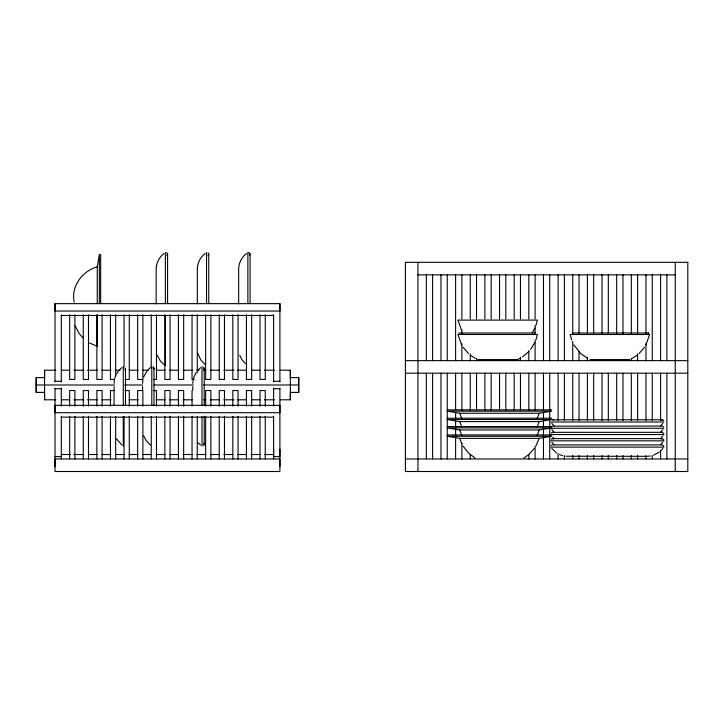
<?xml version="1.0" encoding="UTF-8"?>
<svg xmlns="http://www.w3.org/2000/svg" width="724" height="724" viewBox="0 0 724 724"><rect width="100%" height="100%" fill="white"/><g stroke="black" fill="none" stroke-linecap="round" stroke-linejoin="round"><path stroke-width="1.09" d="M55.839 399.793L44.571 399.793L44.571 392.399L36.2 392.399L36.2 377.602L44.571 377.602M55.839 370.208L44.571 370.208L44.571 399.793M55.024 466.356L55.024 458.962L279.898 458.962L279.898 466.356M55.024 303.646L55.024 311.039L279.898 311.039L279.898 303.646L55.024 303.646L55.024 381.946M273.618 449.215L273.618 456.609L279.898 456.609L279.898 449.215M280.206 399.793L290.351 399.793L290.351 384.996L290.351 370.208L280.206 370.208M290.351 378.661L290.351 370.208M290.351 399.793L290.351 392.399L298.722 392.399L298.722 377.602L290.351 377.602M114.057 383.43L114.338 380.127M142.592 383.43L142.863 380.127M153.072 366.815L153.913 367.783L153.859 369.068M166.647 252.685L167.579 254.079L166.891 255.608M192.792 383.43L193.073 380.127M208.177 252.929L208.747 254.079L208.06 255.608M203.634 367.068L204.068 369.068M248.739 252.531L249.988 253.653L249.391 255.608M97.251 303.501L97.251 266.839L99.342 254.287L99.342 303.202M204.213 416.246L204.213 444.527L203.634 445.676M114.682 378.498L115.768 375.367M193.417 378.498L196.104 372.462M535.95 325.456L537.398 320.099L457.903 320.099L461.641 330.515M535.95 339.855L537.398 334.497L457.903 334.497L461.641 344.905M539.199 413.241L459.713 413.241L447.161 411.151L551.751 411.151L539.199 413.241L537.181 418.517M539.199 421.612L459.713 421.612L447.161 419.513L551.751 419.513L539.199 421.612L537.181 426.889M539.199 429.975L459.713 429.975L447.161 427.884L551.751 427.884L539.199 429.975L537.181 435.251M539.199 438.346L459.713 438.346L447.161 436.255L551.751 436.255L539.199 438.346L535.841 446.12M143.696 376.914L146.882 371.122M534.909 328.035L532.221 332.886M534.909 342.425L530.583 349.52M645.908 344.905L649.645 334.497L570.15 334.497L571.589 339.855M116.51 373.883L118.347 371.122M644.469 347.276L639.048 353.574M534.303 448.491L528.574 454.717L523.968 457.993M662.876 423.368L660.659 425.83M662.876 429.64L660.659 432.11M662.876 435.911L660.659 438.382M662.876 442.192L660.659 444.654M662.876 448.464L660.659 450.934M528.773 351.629L522.402 356.968M119.433 369.864L121.894 367.647M147.968 369.864L150.429 367.647M198.168 369.864L200.629 367.647M124.79 369.747L125.478 368.217L125.478 405.277M551.236 432.916L552.385 432.337L662.306 432.337L663.854 433.685M551.236 439.187L552.385 438.617L662.306 438.617L663.854 439.957M551.236 445.468L552.385 444.889L662.306 444.889L663.854 446.237M164.004 253.509C159.126 257.183 156.14 263.192 156.167 269.292L156.167 303.899M205.173 253.509C200.295 257.183 197.308 263.192 197.335 269.292L197.335 303.899M246.504 253.509C241.626 257.183 238.639 263.192 238.667 269.292L238.667 303.899M659.401 452.02L653.609 455.206M636.921 355.357L632.269 358.38M661.084 438.988L662.306 438.617M520.022 358.38L517.524 359.593L477.777 359.593M97.251 266.839C82.382 270.993 70.68 286.442 74.246 302.252M661.455 419.938L662.731 419.884L663.7 420.725M661.455 432.481L662.306 432.337M551.96 426.155L662.306 426.065L663.7 426.997M648.188 333.058L648.813 333.022M650.396 456.029L647.093 456.31M458.735 333.022L534.936 332.995M417.956 274.876L675.248 274.876M61.305 315.483L273.618 315.483M572.612 332.995L648.496 332.995M590.024 359.593L629.771 359.593M405.404 360.642L687.8 360.642M61.477 370.208L69.368 370.208M73.884 370.208L84.029 370.208M87.414 370.208L97.559 370.208M102.066 370.208L111.089 370.208M115.596 370.208L120.112 370.208M129.125 370.208L138.148 370.208M142.655 370.208L148.293 370.208M156.185 370.208L165.208 370.208M169.715 370.208L178.738 370.208M183.244 370.208L192.267 370.208M196.774 370.208L199.028 370.208M203.544 370.208L205.797 370.208M210.304 370.208L219.327 370.208M223.834 370.208L233.979 370.208M237.363 370.208L246.386 370.208M252.024 370.208L259.916 370.208M264.423 370.208L274.568 370.208M405.404 373.195L687.8 373.195M114.645 379.457L110.455 379.457L110.455 314.75M125.098 379.457L129.288 379.457L129.288 314.75M153.343 379.457L156.484 379.457L156.484 314.75M194.132 379.457L192.041 379.457L192.041 314.75M55.024 381.304L61.305 381.304M273.618 381.304L279.898 381.304M36.2 384.996L114.473 384.996M124.618 384.996L142.655 384.996M153.931 384.996L193.389 384.996M203.544 384.996L298.722 384.996M55.024 388.697L61.305 388.697M273.618 388.697L279.898 388.697M114.645 390.544L110.455 390.544L110.455 406.164M125.098 390.544L129.288 390.544L129.288 406.164M153.343 390.544L156.484 390.544L156.484 406.164M61.477 399.793L69.368 399.793M73.884 399.793L84.029 399.793M87.414 399.793L97.559 399.793M102.066 399.793L111.089 399.793M129.125 399.793L138.148 399.793M156.185 399.793L165.208 399.793M169.715 399.793L178.738 399.793M183.244 399.793L192.267 399.793M203.544 399.793L205.797 399.793M210.304 399.793L219.327 399.793M223.834 399.793L233.979 399.793M237.363 399.793L246.386 399.793M252.024 399.793L259.916 399.793M264.423 399.793L274.568 399.793M447.378 409.829L551.534 409.829M61.305 417.16L273.618 417.16M447.378 418.201L551.534 418.201M552.385 419.784L662.306 419.784M550.864 422.002L663.827 422.002M447.378 426.572L551.534 426.572M550.864 428.273L663.827 428.273M550.864 434.554L663.827 434.554M447.378 434.934L551.534 434.934M550.864 440.826L663.827 440.826M550.864 447.106L663.827 447.106M61.305 454.518L70.337 454.518M73.721 454.518L83.884 454.518M88.409 454.518L97.441 454.518M101.957 454.518L110.989 454.518M115.514 454.518L124.546 454.518M129.062 454.518L138.094 454.518M142.619 454.518L151.651 454.518M156.167 454.518L165.199 454.518M169.724 454.518L178.756 454.518M183.272 454.518L192.303 454.518M196.828 454.518L205.86 454.518M210.376 454.518L219.408 454.518M223.933 454.518L232.965 454.518M237.481 454.518L246.513 454.518M251.038 454.518L260.07 454.518M264.586 454.518L273.618 454.518M645.736 456.31L565.942 456.238M55.024 456.609L61.305 456.609M405.404 458.962L687.8 458.962M552.385 432.337L553.245 432.481M552.385 438.617L553.616 438.988M562.675 455.686L559.543 454.591M552.819 419.802L553.616 420.164M89.477 342.968L97.251 346.325L97.251 314.813M587.526 358.38L580.748 353.574L573.879 344.905M475.279 358.38L470.627 355.357M474.953 457.993L468.256 452.808L463.07 446.12M556.629 452.998L551.815 448.464M205.173 364.57L200.648 359.756L197.951 353.71M164.004 364.57L160.457 361.095L157.271 355.303M200.629 445.097L198.168 442.88M150.429 445.097L145.904 440.283L143.696 435.83M121.894 445.097L116.51 438.862M245.228 363.511L241.979 359.756L239.771 355.303M468.5 353.574L463.079 347.276M554.032 425.83L551.815 423.368M554.032 432.11L551.815 429.64M552.874 437.196L554.032 438.382M554.032 444.654L551.815 442.192M82.789 337.782L79.142 333.465L75.142 325.999M203.833 443.305L204.213 444.527M461.74 418.517L459.713 413.241M461.74 426.889L459.713 421.612M461.74 435.251L459.713 429.975M461.74 443.622L459.713 438.346M675.248 262.323L675.248 471.505M666.885 274.876L666.885 360.642M666.885 373.195L666.885 458.962M660.605 274.876L660.605 360.642M660.605 373.195L660.605 420.59M660.605 451.061L660.605 458.962M652.243 274.876L652.243 360.642M652.243 373.195L652.243 420.59M652.243 455.568L652.243 458.962M645.962 274.876L645.962 333.556M645.962 343.719L645.962 360.642M645.962 373.195L645.962 420.59M645.962 455.568L645.962 458.962M637.6 274.876L637.6 333.556M637.6 353.873L637.6 360.642M637.6 373.195L637.6 420.59M637.6 455.568L637.6 458.962M631.319 274.876L631.319 333.556M631.319 358.389L631.319 360.642M631.319 373.195L631.319 420.59M631.319 455.568L631.319 458.962M622.957 274.876L622.957 333.556M622.957 373.195L622.957 420.59M622.957 455.568L622.957 458.962M616.676 274.876L616.676 333.556M616.676 373.195L616.676 420.59M616.676 455.568L616.676 458.962M608.314 274.876L608.314 333.556M608.314 373.195L608.314 420.59M608.314 455.568L608.314 458.962M602.033 274.876L602.033 333.556M602.033 373.195L602.033 420.59M602.033 455.568L602.033 458.962M593.671 274.876L593.671 333.556M593.671 373.195L593.671 420.59M593.671 455.568L593.671 458.962M587.39 274.876L587.39 333.556M587.39 357.258L587.39 360.642M587.39 373.195L587.39 420.59M587.39 455.568L587.39 458.962M579.028 274.876L579.028 333.556M579.028 351.611L579.028 360.642M579.028 373.195L579.028 420.59M579.028 455.568L579.028 458.962M572.747 274.876L572.747 333.556M572.747 341.457L572.747 360.642M572.747 373.195L572.747 420.59M572.747 455.568L572.747 458.962M564.385 274.876L564.385 360.642M564.385 373.195L564.385 420.59M564.385 455.568L564.385 458.962M558.104 274.876L558.104 360.642M558.104 373.195L558.104 420.59M558.104 453.315L558.104 458.962M549.742 274.876L549.742 360.642M549.742 373.195L549.742 458.962M543.462 274.876L543.462 360.642M543.462 373.195L543.462 410.436M543.462 412.689L543.462 418.336M543.462 420.59L543.462 458.962M535.099 274.876L535.099 318.886M535.099 325.655L535.099 333.556M535.099 340.325L535.099 360.642M535.099 373.195L535.099 410.436M535.099 446.545L535.099 458.962M528.819 274.876L528.819 318.886M528.819 350.488L528.819 360.642M528.819 373.195L528.819 410.436M528.819 454.446L528.819 458.962M520.456 274.876L520.456 318.886M520.456 357.258L520.456 360.642M520.456 373.195L520.456 410.436M514.176 274.876L514.176 318.886M514.176 373.195L514.176 410.436M505.814 274.876L505.814 318.886M505.814 373.195L505.814 410.436M499.533 274.876L499.533 318.886M499.533 373.195L499.533 410.436M491.171 274.876L491.171 318.886M491.171 373.195L491.171 410.436M484.89 274.876L484.89 318.886M484.89 373.195L484.89 410.436M476.528 274.876L476.528 318.886M476.528 358.389L476.528 360.642M476.528 373.195L476.528 410.436M470.247 274.876L470.247 318.886M470.247 353.873L470.247 360.642M470.247 373.195L470.247 410.436M470.247 454.446L470.247 458.962M461.885 274.876L461.885 318.886M461.885 330.171L461.885 333.556M461.885 343.719L461.885 360.642M461.885 373.195L461.885 410.436M461.885 443.16L461.885 458.962M455.604 274.876L455.604 360.642M455.604 373.195L455.604 410.436M455.604 412.689L455.604 418.336M455.604 420.59L455.604 458.962M447.242 274.876L447.242 360.642M447.242 373.195L447.242 458.962M440.97 274.876L440.97 360.642M440.97 373.195L440.97 458.962M432.599 274.876L432.599 360.642M432.599 373.195L432.599 458.962M426.327 274.876L426.327 360.642M426.327 373.195L426.327 458.962M417.956 262.323L417.956 471.505M298.722 377.602L298.722 392.399M279.898 303.646L279.898 381.946M279.898 388.055L279.898 471.505L55.024 471.505L55.024 388.055M273.618 314.84L273.618 381.937M273.618 388.064L273.618 406.083M273.618 416.219L273.618 458.962M265.256 314.75L265.256 379.457L260.025 379.457L260.025 314.75M265.256 406.164L265.256 390.544L260.025 390.544L260.025 406.164M265.256 416.209L265.256 458.962M260.025 416.209L260.025 458.962M251.653 314.75L251.653 379.457L246.432 379.457L246.432 314.75M251.653 406.164L251.653 390.544L246.432 390.544L246.432 406.164M251.653 416.209L251.653 458.962M250.079 254.079L250.079 303.564M247.87 252.558L247.87 303.419M246.432 416.209L246.432 458.962M238.06 314.75L238.06 379.457L232.829 379.457L232.829 314.75M238.06 406.164L238.06 390.544L232.829 390.544L232.829 406.164M238.06 416.209L238.06 458.962M232.829 416.209L232.829 458.962M224.467 314.75L224.467 379.457L219.236 379.457L219.236 314.75M224.467 406.164L224.467 390.544L219.236 390.544L219.236 406.164M224.467 416.209L224.467 458.962M219.236 416.209L219.236 458.962M210.865 314.75L210.865 379.457L205.634 379.457L205.634 314.75M210.865 406.164L210.865 390.544L205.634 390.544L205.634 406.164M210.865 416.209L210.865 458.962M208.747 254.079L208.747 303.564M206.539 252.558L206.539 303.419M205.634 416.209L205.634 458.962M204.213 368.217L204.213 405.277M201.996 366.697L201.996 405.349M201.996 416.644L201.996 446.047M197.272 314.75L197.272 372.76M197.272 416.445L197.272 458.962M192.792 386.507L192.792 390.155M192.041 390.544L192.041 406.164M192.041 416.209L192.041 458.962M183.67 314.75L183.67 379.457L178.439 379.457L178.439 314.75M183.67 406.164L183.67 390.544L178.439 390.544L178.439 406.164M183.67 416.209L183.67 458.962M178.439 416.209L178.439 458.962M170.077 314.75L170.077 379.457L164.846 379.457L164.846 314.75M170.077 406.164L170.077 390.544L164.846 390.544L164.846 406.164M170.077 416.209L170.077 458.962M167.579 254.079L167.579 303.564M165.371 252.558L165.371 303.419M165.371 315.782L165.371 365.52M164.846 416.209L164.846 458.962M156.484 416.209L156.484 458.962M154.004 368.217L154.004 405.277M151.796 366.697L151.796 405.349M151.253 314.75L151.253 367.946M151.253 416.445L151.253 458.962M142.881 314.75L142.881 379.457L137.65 379.457L137.65 314.75M142.881 406.164L142.881 390.544L137.65 390.544L137.65 406.164M142.881 416.445L142.881 458.962M142.592 386.507L142.592 390.155M137.65 416.209L137.65 458.962M129.288 416.209L129.288 458.962M124.057 314.75L124.057 367.186M124.057 416.445L124.057 458.962M123.261 366.697L123.261 405.349M123.261 416.644L123.261 446.047M115.686 314.75L115.686 376.109M115.686 416.445L115.686 458.962M114.057 386.507L114.057 405.386M110.455 416.209L110.455 458.962M102.093 314.75L102.093 379.457L96.862 379.457L96.862 314.75M102.093 406.164L102.093 390.544L96.862 390.544L96.862 406.164M102.093 416.209L102.093 458.962M100.663 254.513L100.663 303.211M96.862 416.209L96.862 458.962M88.491 314.75L88.491 379.457L83.269 379.457L83.269 314.75M88.491 406.164L88.491 390.544L83.269 390.544L83.269 406.164M88.491 416.209L88.491 458.962M83.269 416.209L83.269 458.962M74.898 314.75L74.898 379.457L69.667 379.457L69.667 314.75M74.898 406.164L74.898 390.544L69.667 390.544L69.667 406.164M74.898 416.209L74.898 458.962M69.667 416.209L69.667 458.962M61.305 314.84L61.305 381.937M61.305 388.064L61.305 406.083M61.305 416.219L61.305 458.962M44.571 370.208L44.571 378.661M36.2 377.602L36.2 392.399M55.024 405.322L55.024 412.716L279.898 412.716L279.898 405.322L55.024 405.322M687.8 262.323L405.404 262.323L405.404 471.505L687.8 471.505L687.8 262.323"/></g></svg>
